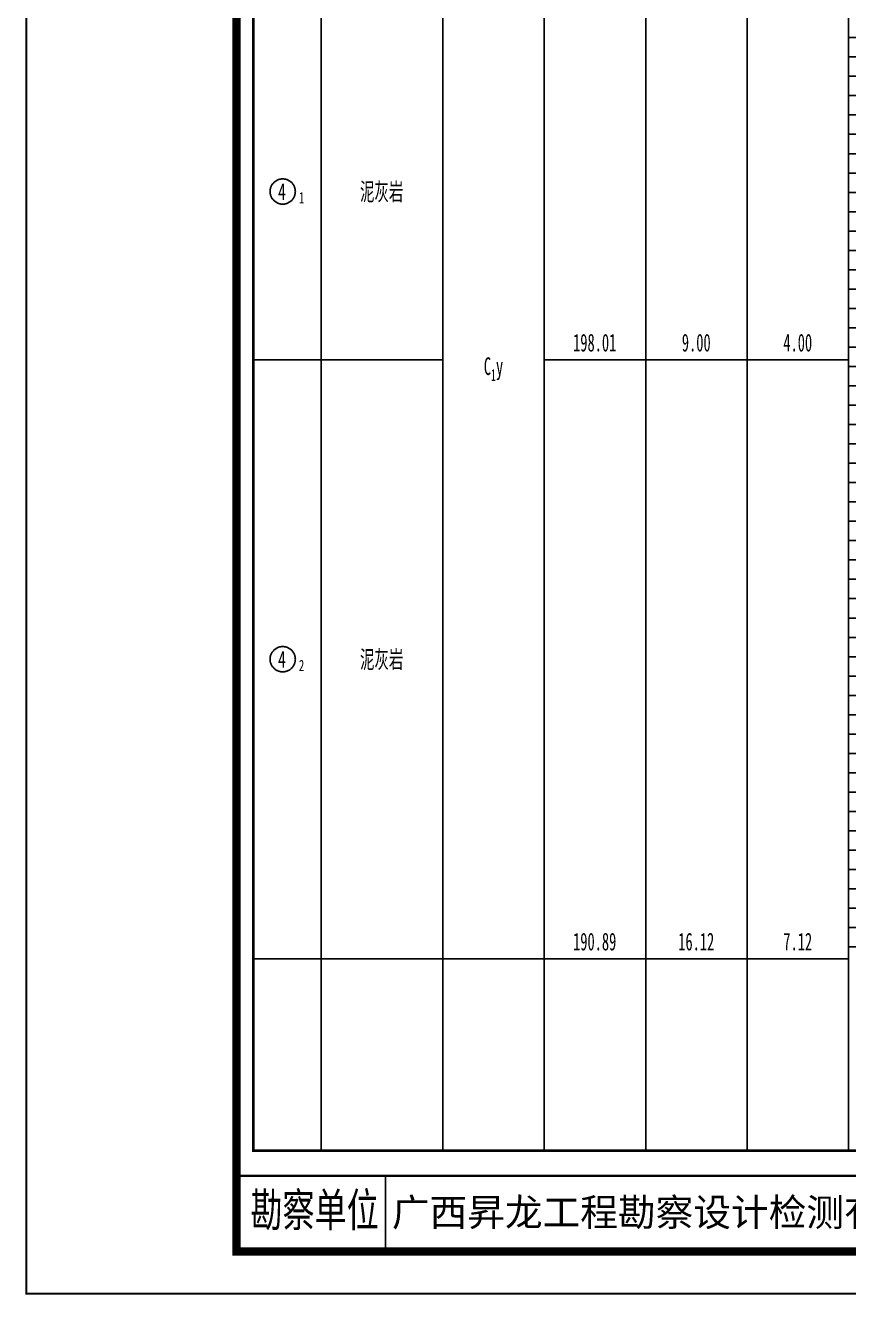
# Model space of a CAD drawing. Header units: millimetres. Extents: x 1264 to 9491, y 619 to 916.
# Drawn here: x 2155.1 to 2253, y 618.8 to 769.7 of the extents above; entities that cross this region are included whole.
import ezdxf
from ezdxf.enums import TextEntityAlignment as Align

# ---------------------------------------------------------------- set-up
doc = ezdxf.new("R2010")
doc.units = ezdxf.units.MM
doc.layers.add('GICAD_POU_TEXTS', color=7, linetype='Continuous')
doc.styles.add('HT', font='simhei.ttf')
doc.styles.add('LZ_FONT', font='simfang_0.ttf', dxfattribs={"width": 0.7, "height": 8})
doc.styles.add('成果图图块', font='simfang_0.ttf', dxfattribs={"height": 2.5})
doc.styles.add('成果图表体', font='simfang_0.ttf', dxfattribs={"width": 0.6, "height": 2.1})
pattern_1 = [(0, (0, 0), (0, 2.3), []), (45, (0, 0), (4e-16, 4.5999997), [3.252691, -6.505382])]

# ---------------------------------------------------------------- blocks, each defined once
blk = doc.blocks.new('ZZT_DCBH_Y1.dwg6', base_point=(0.51, 0))
at = {"color": 7}
blk.add_polyline3d([(-1.52, 0.02, 0), (-1.52, -0.06, 0), (-1.52, -0.13, 0), (-1.51, -0.2, 0), (-1.5, -0.28, 0), (-1.48, -0.35, 0), (-1.46, -0.42, 0), (-1.44, -0.49, 0), (-1.41, -0.56, 0), (-1.38, -0.63, 0), (-1.35, -0.69, 0), (-1.31, -0.76, 0), (-1.27, -0.82, 0), (-1.23, -0.88, 0), (-1.18, -0.94, 0), (-1.14, -0.99, 0), (-1.09, -1.04, 0), (-1.03, -1.1, 0), (-0.98, -1.14, 0), (-0.92, -1.19, 0), (-0.86, -1.23, 0), (-0.8, -1.27, 0), (-0.73, -1.31, 0), (-0.67, -1.34, 0), (-0.6, -1.37, 0), (-0.53, -1.4, 0), (-0.46, -1.42, 0), (-0.39, -1.44, 0), (-0.32, -1.46, 0), (-0.25, -1.47, 0), (-0.17, -1.48, 0), (-0.1, -1.48, 0), (-0.02, -1.48, 0), (0.05, -1.48, 0), (0.12, -1.48, 0), (0.2, -1.47, 0), (0.27, -1.46, 0), (0.34, -1.44, 0), (0.41, -1.42, 0), (0.48, -1.4, 0), (0.55, -1.37, 0), (0.62, -1.34, 0), (0.68, -1.31, 0), (0.75, -1.27, 0), (0.81, -1.23, 0), (0.87, -1.19, 0), (0.93, -1.14, 0), (0.98, -1.1, 0), (1.04, -1.04, 0), (1.09, -0.99, 0), (1.13, -0.94, 0), (1.18, -0.88, 0), (1.22, -0.82, 0), (1.26, -0.76, 0), (1.3, -0.69, 0), (1.33, -0.63, 0), (1.36, -0.56, 0), (1.39, -0.49, 0), (1.41, -0.42, 0), (1.43, -0.35, 0), (1.45, -0.28, 0), (1.46, -0.2, 0), (1.47, -0.13, 0), (1.47, -0.06, 0), (1.48, 0.02, 0), (1.47, 0.09, 0), (1.47, 0.16, 0), (1.46, 0.24, 0), (1.45, 0.31, 0), (1.43, 0.38, 0), (1.41, 0.45, 0), (1.39, 0.52, 0), (1.36, 0.59, 0), (1.33, 0.66, 0), (1.3, 0.72, 0), (1.26, 0.79, 0), (1.22, 0.85, 0), (1.18, 0.91, 0), (1.13, 0.97, 0), (1.09, 1.02, 0), (1.04, 1.08, 0), (0.98, 1.13, 0), (0.93, 1.18, 0), (0.87, 1.22, 0), (0.81, 1.26, 0), (0.75, 1.3, 0), (0.68, 1.34, 0), (0.62, 1.37, 0), (0.55, 1.4, 0), (0.48, 1.43, 0), (0.41, 1.45, 0), (0.34, 1.47, 0), (0.27, 1.49, 0), (0.2, 1.5, 0), (0.12, 1.51, 0), (0.05, 1.51, 0), (-0.02, 1.52, 0), (-0.1, 1.51, 0), (-0.17, 1.51, 0), (-0.25, 1.5, 0), (-0.32, 1.49, 0), (-0.39, 1.47, 0), (-0.46, 1.45, 0), (-0.53, 1.43, 0), (-0.6, 1.4, 0), (-0.67, 1.37, 0), (-0.73, 1.34, 0), (-0.8, 1.3, 0), (-0.86, 1.26, 0), (-0.92, 1.22, 0), (-0.98, 1.18, 0), (-1.03, 1.13, 0), (-1.09, 1.08, 0), (-1.14, 1.02, 0), (-1.18, 0.97, 0), (-1.23, 0.91, 0), (-1.27, 0.85, 0), (-1.31, 0.79, 0), (-1.35, 0.72, 0), (-1.38, 0.66, 0), (-1.41, 0.59, 0), (-1.44, 0.52, 0), (-1.46, 0.45, 0), (-1.48, 0.38, 0), (-1.5, 0.31, 0), (-1.51, 0.24, 0), (-1.52, 0.16, 0), (-1.52, 0.09, 0), (-1.52, 0.02, 0)], dxfattribs=at)
at = {"layer": 'GICAD_POU_TEXTS', "color": 7, "style": '成果图图块', "width": 0.7}
blk.add_text('4', height=2, dxfattribs=at).set_placement((-0.11, -0.99), align=Align.CENTER)
blk.add_text('1', height=1.33, dxfattribs=at).set_placement((1.9, -1.39))
blk = doc.blocks.new('ZZT_DCBH_Y1.dwg7', base_point=(0.51, 0))
at = {"color": 7}
blk.add_polyline3d([(-1.52, 0.02, 0), (-1.52, -0.06, 0), (-1.52, -0.13, 0), (-1.51, -0.2, 0), (-1.5, -0.28, 0), (-1.48, -0.35, 0), (-1.46, -0.42, 0), (-1.44, -0.49, 0), (-1.41, -0.56, 0), (-1.38, -0.63, 0), (-1.35, -0.69, 0), (-1.31, -0.76, 0), (-1.27, -0.82, 0), (-1.23, -0.88, 0), (-1.18, -0.94, 0), (-1.14, -0.99, 0), (-1.09, -1.04, 0), (-1.03, -1.1, 0), (-0.98, -1.14, 0), (-0.92, -1.19, 0), (-0.86, -1.23, 0), (-0.8, -1.27, 0), (-0.73, -1.31, 0), (-0.67, -1.34, 0), (-0.6, -1.37, 0), (-0.53, -1.4, 0), (-0.46, -1.42, 0), (-0.39, -1.44, 0), (-0.32, -1.46, 0), (-0.25, -1.47, 0), (-0.17, -1.48, 0), (-0.1, -1.48, 0), (-0.02, -1.48, 0), (0.05, -1.48, 0), (0.12, -1.48, 0), (0.2, -1.47, 0), (0.27, -1.46, 0), (0.34, -1.44, 0), (0.41, -1.42, 0), (0.48, -1.4, 0), (0.55, -1.37, 0), (0.62, -1.34, 0), (0.68, -1.31, 0), (0.75, -1.27, 0), (0.81, -1.23, 0), (0.87, -1.19, 0), (0.93, -1.14, 0), (0.98, -1.1, 0), (1.04, -1.04, 0), (1.09, -0.99, 0), (1.13, -0.94, 0), (1.18, -0.88, 0), (1.22, -0.82, 0), (1.26, -0.76, 0), (1.3, -0.69, 0), (1.33, -0.63, 0), (1.36, -0.56, 0), (1.39, -0.49, 0), (1.41, -0.42, 0), (1.43, -0.35, 0), (1.45, -0.28, 0), (1.46, -0.2, 0), (1.47, -0.13, 0), (1.47, -0.06, 0), (1.48, 0.02, 0), (1.47, 0.09, 0), (1.47, 0.16, 0), (1.46, 0.24, 0), (1.45, 0.31, 0), (1.43, 0.38, 0), (1.41, 0.45, 0), (1.39, 0.52, 0), (1.36, 0.59, 0), (1.33, 0.66, 0), (1.3, 0.72, 0), (1.26, 0.79, 0), (1.22, 0.85, 0), (1.18, 0.91, 0), (1.13, 0.97, 0), (1.09, 1.02, 0), (1.04, 1.08, 0), (0.98, 1.13, 0), (0.93, 1.18, 0), (0.87, 1.22, 0), (0.81, 1.26, 0), (0.75, 1.3, 0), (0.68, 1.34, 0), (0.62, 1.37, 0), (0.55, 1.4, 0), (0.48, 1.43, 0), (0.41, 1.45, 0), (0.34, 1.47, 0), (0.27, 1.49, 0), (0.2, 1.5, 0), (0.12, 1.51, 0), (0.05, 1.51, 0), (-0.02, 1.52, 0), (-0.1, 1.51, 0), (-0.17, 1.51, 0), (-0.25, 1.5, 0), (-0.32, 1.49, 0), (-0.39, 1.47, 0), (-0.46, 1.45, 0), (-0.53, 1.43, 0), (-0.6, 1.4, 0), (-0.67, 1.37, 0), (-0.73, 1.34, 0), (-0.8, 1.3, 0), (-0.86, 1.26, 0), (-0.92, 1.22, 0), (-0.98, 1.18, 0), (-1.03, 1.13, 0), (-1.09, 1.08, 0), (-1.14, 1.02, 0), (-1.18, 0.97, 0), (-1.23, 0.91, 0), (-1.27, 0.85, 0), (-1.31, 0.79, 0), (-1.35, 0.72, 0), (-1.38, 0.66, 0), (-1.41, 0.59, 0), (-1.44, 0.52, 0), (-1.46, 0.45, 0), (-1.48, 0.38, 0), (-1.5, 0.31, 0), (-1.51, 0.24, 0), (-1.52, 0.16, 0), (-1.52, 0.09, 0), (-1.52, 0.02, 0)], dxfattribs=at)
at = {"layer": 'GICAD_POU_TEXTS', "color": 7, "style": '成果图图块', "width": 0.7}
blk.add_text('4', height=2, dxfattribs=at).set_placement((-0.11, -0.99), align=Align.CENTER)
blk.add_text('2', height=1.33, dxfattribs=at).set_placement((1.9, -1.39))
blk = doc.blocks.new('柱状图图框模板-(昇龙标准).dwg4', base_point=(27, 229))
blk.add_line((42.74, 4.95), (42.74, 13.95))
blk.add_line((42.74, 4.95), (42.74, 13.95))
for points, const_width in [([(0, 0), (210, 0), (210, 297), (0, 297)], 0.25), ([(25, 5), (205, 5), (205, 292), (25, 292)], 1), ([(27, 265), (203, 265), (203, 17), (27, 17)], 0.3)]:
    blk.add_lwpolyline(points, close=True, dxfattribs=dict(const_width=const_width))
at = {"const_width": 0.3}
blk.add_lwpolyline([(25, 14), (205, 14)], dxfattribs=at)
at = {"style": 'LZ_FONT', "width": 0.7}
blk.add_text('勘察单位', height=4, dxfattribs=at).set_placement((26.65, 7.95))
at = {"style": 'HT'}
blk.add_text('广西昇龙工程勘察设计检测有限公司', height=3.2865, dxfattribs=at).set_placement((43.48, 8.02))

msp = doc.modelspace()

# ---------------------------------------------------------------- hatches: boundary and pattern name
at = {"linetype": 'Continuous'}
h = msp.add_hatch(dxfattribs=at)
h.set_pattern_fill('GKNHY1', scale=0.5, style=0, pattern_type=2)
h.set_pattern_definition(pattern_1)
h.paths.add_polyline_path([(2253.03, 729.89), (2267.52, 729.89), (2267.52, 769.89), (2253.03, 769.89)])
h = msp.add_hatch(dxfattribs=at)
h.set_pattern_fill('GKNHY1', scale=0.5, style=0, pattern_type=2)
h.set_pattern_definition(pattern_1)
h.paths.add_polyline_path([(2253.03, 658.69), (2267.52, 658.69), (2267.52, 729.89), (2253.03, 729.89)])

# ---------------------------------------------------------------- linework, layer by layer
at = {"color": 0}
for p, q in [((2182.21, 729.89), (2182.21, 769.89)), ((2190.26, 729.89), (2190.26, 769.89)), ((2182.21, 729.89), (2190.26, 729.89)), ((2182.21, 729.89), (2190.26, 729.89)), ((2182.21, 658.69), (2182.21, 729.89)), ((2190.26, 658.69), (2190.26, 729.89)), ((2182.21, 658.69), (2190.26, 658.69))]:
    msp.add_line(p, q, dxfattribs=at)
for points in [[(2182.21, 635.89), (2182.21, 819.89)], [(2190.26, 635.89), (2190.26, 819.89)], [(2190.26, 635.89), (2190.26, 819.89)], [(2204.75, 635.89), (2204.75, 819.89)], [(2204.75, 635.89), (2204.75, 819.89)], [(2216.82, 635.89), (2216.82, 819.89)], [(2216.82, 635.89), (2216.82, 819.89)], [(2228.89, 635.89), (2228.89, 819.89)], [(2228.89, 635.89), (2228.89, 819.89)], [(2240.96, 635.89), (2240.96, 819.89)], [(2240.96, 635.89), (2240.96, 819.89)], [(2253.03, 635.89), (2253.03, 819.89)], [(2253.03, 635.89), (2253.03, 819.89)], [(2204.75, 658.69), (2204.75, 798.89)], [(2216.82, 658.69), (2216.82, 798.89)], [(2190.26, 729.89), (2190.26, 769.89)], [(2204.75, 729.89), (2204.75, 769.89)], [(2216.82, 729.89), (2216.82, 769.89)], [(2228.89, 729.89), (2228.89, 769.89)], [(2228.89, 729.89), (2228.89, 769.89)], [(2240.96, 729.89), (2240.96, 769.89)], [(2240.96, 729.89), (2240.96, 769.89)], [(2253.03, 729.89), (2253.03, 769.89)], [(2190.26, 729.89), (2204.75, 729.89)], [(2190.26, 729.89), (2204.75, 729.89)], [(2190.26, 658.69), (2190.26, 729.89)], [(2204.75, 658.69), (2204.75, 729.89)], [(2216.82, 729.89), (2228.89, 729.89)], [(2216.82, 729.89), (2228.89, 729.89)], [(2216.82, 658.69), (2216.82, 729.89)], [(2228.89, 658.69), (2228.89, 729.89)], [(2228.89, 729.89), (2240.96, 729.89)], [(2228.89, 729.89), (2240.96, 729.89)], [(2228.89, 658.69), (2228.89, 729.89)], [(2240.96, 658.69), (2240.96, 729.89)], [(2240.96, 729.89), (2253.03, 729.89)], [(2240.96, 729.89), (2253.03, 729.89)], [(2240.96, 658.69), (2240.96, 729.89)], [(2253.03, 658.69), (2253.03, 729.89)], [(2190.26, 658.69), (2204.75, 658.69)], [(2204.75, 658.69), (2216.82, 658.69)], [(2216.82, 658.69), (2228.89, 658.69)], [(2228.89, 658.69), (2240.96, 658.69)], [(2240.96, 658.69), (2253.03, 658.69)], [(2182.21, 635.89), (2190.26, 635.89)], [(2190.26, 635.89), (2204.75, 635.89)], [(2204.75, 635.89), (2216.82, 635.89)], [(2216.82, 635.89), (2228.89, 635.89)], [(2228.89, 635.89), (2240.96, 635.89)], [(2240.96, 635.89), (2253.03, 635.89)], [(2253.03, 635.89), (2267.52, 635.89)]]:
    msp.add_lwpolyline(points, dxfattribs=at)

# ---------------------------------------------------------------- block references
for name, p in [('柱状图图框模板-(昇龙标准).dwg4', (2182.21, 847.89)), ('ZZT_DCBH_Y1.dwg6', (2186.24, 749.89)), ('ZZT_DCBH_Y1.dwg7', (2186.24, 694.29))]:
    msp.add_blockref(name, p)

# ---------------------------------------------------------------- texts
at = {"color": 0, "style": '成果图表体', "width": 0.6}
for s, height, p in [('泥灰岩', 2.1, (2194.9, 748.84)), ('198.01', 2.1, (2220.25, 730.89)), ('9.00', 2.1, (2233.19, 730.89)), ('4.00', 2.1, (2245.26, 730.89)), ('C', 2.1, (2209.63, 728.09)), ('y', 2.1, (2211.07, 728.09)), ('1', 1.4, (2210.49, 727.39)), ('泥灰岩', 2.1, (2194.9, 693.24)), ('190.89', 2.1, (2220.25, 659.69)), ('16.12', 2.1, (2232.76, 659.69)), ('7.12', 2.1, (2245.26, 659.69))]:
    msp.add_text(s, height=height, dxfattribs=at).set_placement(p)

doc.saveas('drawing.dxf')
